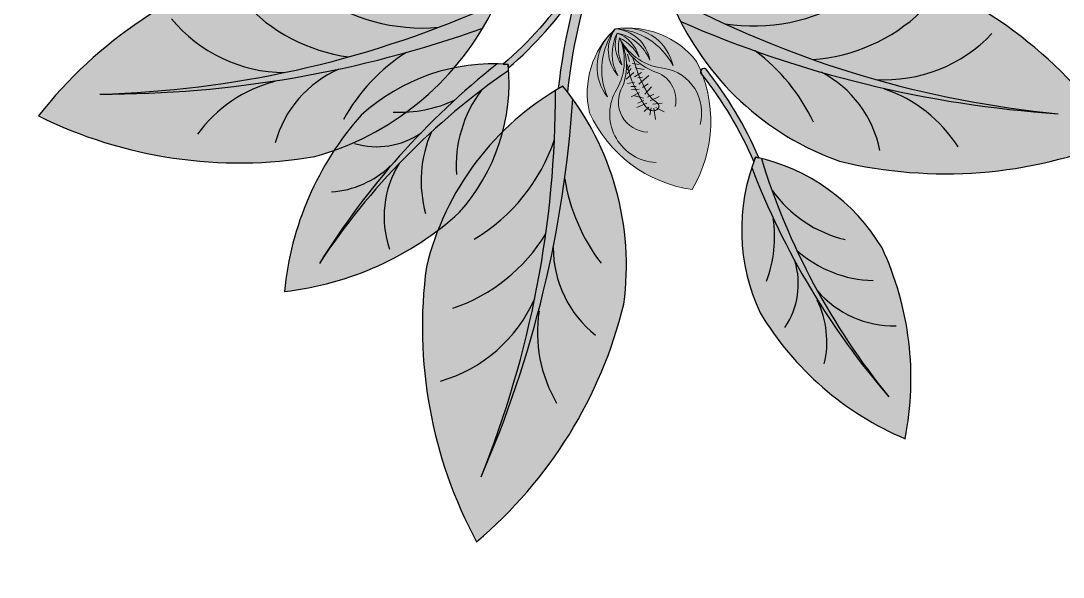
# Model space of a CAD drawing. Header units: inches. Extents: x 9636 to 21597, y -10243 to 557.
# Drawn here: x 15024.17 to 15042.56, y -8358.36 to -8348.55 of the extents above; entities that cross this region are included whole.
import ezdxf

# ---------------------------------------------------------------- set-up
doc = ezdxf.new("R2010")
doc.units = ezdxf.units.IN
doc.header["$MEASUREMENT"] = 0
doc.layers.add('MESA', color=7, linetype='Continuous')

# ---------------------------------------------------------------- blocks, each defined once
blk = doc.blocks.new('FF')
at = {"layer": 'MESA', "ltscale": 0.8}
h = blk.add_hatch(color=35, dxfattribs=at)
h.dxf.hatch_style = 1
h.set_gradient(color1=(179, 116, 77), color2=(114, 74, 49), one_color=1, tint=0.3199999928474426, name='CURVED')
h.paths.add_polyline_path([(15034.04091148019, -8348.505011027348), (15033.88694268138, -8348.434333175486, -0.03310768506175343), (15034.28583076962, -8347.163723170892, -0.8090823413515376), (15034.43665745496, -8347.247315751161, 0.032777259300629)])
h.paths.add_polyline_path([(15033.65926027573, -8349.746477303577, -0.03310768506174779), (15033.88694268138, -8348.434333175486), (15034.04091148019, -8348.505011027348, 0.03277725930060161), (15033.81292426424, -8349.80363880837), (15033.73377946589, -8349.70346773206)])
h = blk.add_hatch(color=85, dxfattribs=at)
h.dxf.hatch_style = 1
h.set_gradient(color1=(103, 159, 96), color2=(179, 207, 175), one_color=1, tint=0.75, name='INVCURVED')
h.paths.add_polyline_path([(15028.57924644415, -8347.486684917818, -0.1995123331975758), (15032.33914699752, -8348.339232877479, -0.0967495278531692), (15025.56713352006, -8349.844441994257, 0.08665420676483183), (15032.32126790922, -8348.67927362438, -0.1924888780828612), (15029.35872924038, -8350.944784287509, -0.1586077411667837), (15024.4809562182, -8350.227372229527, -0.1586077411660197)])
h = blk.add_hatch(color=85, dxfattribs=at)
h.dxf.hatch_style = 1
h.set_gradient(color1=(103, 159, 96), color2=(179, 207, 175), one_color=1, tint=0.75, name='INVCURVED')
h.paths.add_polyline_path([(15039.62686265688, -8347.630169342583, 0.1995123331975758), (15035.81729908121, -8348.222550603012, 0.0967495278531692), (15042.46998373839, -8350.189174073874, -0.08665420676483183), (15035.811788778, -8348.563016471946, 0.1924888780828612), (15038.61178623278, -8351.02658871208, 0.1586077411667837), (15043.52730579797, -8350.645777576388, 0.1586077411660197)])
h = blk.add_hatch(color=35, dxfattribs=at)
h.dxf.hatch_style = 1
h.set_gradient(color1=(179, 116, 77), color2=(114, 74, 49), one_color=1, tint=0.3199999928474426, name='CURVED')
h.paths.add_polyline_path([(15033.32818042394, -8348.679291898707), (15033.42835044916, -8348.738729268616, 0.03310768506175343), (15033.99093888323, -8348.016353346271, 0.8090823413515376), (15033.88469391174, -8347.963742446962, -0.032777259300629)])
h.paths.add_polyline_path([(15032.77533375591, -8349.380525122204, 0.03310768506174779), (15033.42835044916, -8348.738729268616), (15033.32818042394, -8348.679291898707, -0.03277725930060161), (15032.68292662144, -8349.31597534467), (15032.77051995988, -8349.321566921799)])
h = blk.add_hatch(color=85, dxfattribs=at)
h.dxf.hatch_style = 1
h.set_gradient(color1=(103, 159, 96), color2=(52, 80, 48), one_color=1, tint=0.25)
h.paths.add_polyline_path([(15042.46998373837, -8350.189174073872, -0.09674952785286056), (15035.81729908121, -8348.22255060301, 0.007527451123012324), (15035.68941494525, -8348.303293520807, 0.01429188129494994), (15035.811788778, -8348.563016471946, 0.08665420676455064)])
h = blk.add_hatch(color=85, dxfattribs=at)
h.dxf.hatch_style = 1
h.set_gradient(color1=(103, 159, 96), color2=(52, 80, 48), one_color=1, tint=0.25)
h.paths.add_polyline_path([(15025.56713352009, -8349.844441994255, 0.09674952785286056), (15032.33914699752, -8348.339232877477, -0.007527451123012324), (15032.46118553289, -8348.428565776727, -0.01429188129494994), (15032.32126790922, -8348.67927362438, -0.08665420676455064)])
h = blk.add_hatch(color=7, dxfattribs=at)
h.dxf.hatch_style = 1
h.set_gradient(color1=(237, 238, 238), one_color=1, tint=1)
h.paths.add_polyline_path([(15036.013332329, -8351.526466326395, 0.2569091805170801), (15036.091662638, -8349.267405029112, 0.2403030205165218), (15034.82306638826, -8348.678936638571, -0.3583807301859824), (15035.67666832511, -8349.34156500314, 0.2702333190890776), (15034.65621825238, -8348.694296254951, -0.3489770048102109), (15035.26657177804, -8349.244311238932, 0.2509502793129825), (15034.69151376329, -8348.767954683306, -0.2453890551403372), (15035.07690137648, -8349.18483387247, 0.1532458537889449), (15034.73027742038, -8348.848850807917, 0.1518402250092038), (15034.77327105961, -8349.325422780541, 0.00137366511991412), (15034.77497158444, -8349.3295120382, -0.245389055139057), (15034.69151376333, -8348.767954683288, 0.2509502793127925), (15034.70249395473, -8349.514605018994, -0.3489770048638718), (15034.65621825229, -8348.694296254926, 0.2702333191166405), (15034.52135562632, -8349.895165629874, -0.358380731124288), (15034.53971169201, -8348.814714022581, 0.240303021013481), (15034.20354925704, -8350.172147746944, 0.2569091805174252)])
edge = h.paths.add_edge_path(flags=16)
edge.add_arc((15035.78753243236, -8348.379479784591), 1.156275135120322, 205.518752755837, 207.018113441602, ccw=False)
edge.add_arc((15033.8357706483, -8349.342762927161), 1.020467285541738, 25.41897542945651, 27.117890767809683, ccw=False)
edge.add_arc((15035.78753243237, -8348.379479784597), 1.156275135120322, 207.0181134412468, 224.5771860653246)
edge.add_spline(control_points=[(15034.96461631404, -8349.193082213464), (15034.96610773782, -8349.197266689416), (15034.97989076668, -8349.236384863802), (15034.99235213818, -8349.275953742339), (15035.00337501074, -8349.311252703019)], knot_values=[0.2471511740125481, 0.2471511740125481, 0.2471511740125481, 0.2471511740125481, 0.247785628570655, 0.2530743171580143, 0.2530743171580143, 0.2530743171580143, 0.2530743171580143], degree=3, periodic=0)
edge.add_spline(control_points=[(15035.00337501074, -8349.311252703019), (15035.01070119182, -8349.334713609114), (15035.01798156224, -8349.358160592948), (15035.02549503096, -8349.38147890635)], knot_values=[0.2436361292652643, 0.2436361292652643, 0.2436361292652643, 0.2436361292652643, 0.2471511740125481, 0.2471511740125481, 0.2471511740125481, 0.2471511740125481], degree=3, periodic=0)
edge.add_spline(control_points=[(15035.02549503096, -8349.38147890635), (15035.03408251088, -8349.408130451107), (15035.04715351731, -8349.447060521856), (15035.0617823279, -8349.485257183795), (15035.06660444661, -8349.497408933992)], knot_values=[0.2377304945037521, 0.2377304945037521, 0.2377304945037521, 0.2377304945037521, 0.2417479965750198, 0.2436361292652643, 0.2436361292652643, 0.2436361292652643, 0.2436361292652643], degree=3, periodic=0)
edge.add_spline(control_points=[(15035.06660444661, -8349.497408933992), (15035.07404186844, -8349.51615125404), (15035.08182431344, -8349.534749944327), (15035.08989968066, -8349.553258539274)], knot_values=[0.2348183224622999, 0.2348183224622999, 0.2348183224622999, 0.2348183224622999, 0.2377304945037521, 0.2377304945037521, 0.2377304945037521, 0.2377304945037521], degree=3, periodic=0)
edge.add_spline(control_points=[(15035.08989968066, -8349.553258539274), (15035.10067936287, -8349.577965375045), (15035.11198100802, -8349.60251166844), (15035.12368068601, -8349.627024759255)], knot_values=[0.2309309092598198, 0.2309309092598198, 0.2309309092598198, 0.2309309092598198, 0.2348183224622999, 0.2348183224622999, 0.2348183224622999, 0.2348183224622999], degree=3, periodic=0)
edge.add_spline(control_points=[(15035.12368068601, -8349.627024759255), (15035.13710367837, -8349.655148527338), (15035.15105059652, -8349.683228591268), (15035.16533428477, -8349.711457255986)], knot_values=[0.2264708961110354, 0.2264708961110354, 0.2264708961110354, 0.2264708961110354, 0.2309309092598199, 0.2309309092598199, 0.2309309092598199, 0.2309309092598199], degree=3, periodic=0)
edge.add_spline(control_points=[(15035.16533428477, -8349.711457255986), (15035.1687074303, -8349.718123559018), (15035.18463195941, -8349.749459645003), (15035.20091612467, -8349.781034217309), (15035.21466575966, -8349.805101529659)], knot_values=[0.2215260703448321, 0.2215260703448321, 0.2215260703448321, 0.2215260703448321, 0.222579318859487, 0.2264708961110354, 0.2264708961110354, 0.2264708961110354, 0.2264708961110354], degree=3, periodic=0)
edge.add_spline(control_points=[(15035.21466575966, -8349.805101529659), (15035.23006484386, -8349.832056032048), (15035.24663545925, -8349.858029818708), (15035.26537676439, -8349.881717021388)], knot_values=[0.2171676473178, 0.2171676473178, 0.2171676473178, 0.2171676473178, 0.2215260703448321, 0.2215260703448321, 0.2215260703448321, 0.2215260703448321], degree=3, periodic=0)
edge.add_spline(control_points=[(15035.26537676439, -8349.881717021388), (15035.27956322556, -8349.899647340459), (15035.298287142, -8349.919815118354), (15035.31948062637, -8349.937219663108), (15035.3232658072, -8349.940227450754)], knot_values=[0.2131642620453263, 0.2131642620453263, 0.2131642620453263, 0.2131642620453263, 0.2164634238997696, 0.2171676473178, 0.2171676473178, 0.2171676473178, 0.2171676473178], degree=3, periodic=0)
edge.add_spline(control_points=[(15035.3232658072, -8349.940227450754), (15035.342585265, -8349.955579115343), (15035.37376921053, -8349.976486877014), (15035.40252497228, -8350.00371739525), (15035.41014154936, -8350.013850863195)], knot_values=[0.2077773224475375, 0.2077773224475375, 0.2077773224475375, 0.2077773224475375, 0.2113716592103856, 0.2131642620453263, 0.2131642620453263, 0.2131642620453263, 0.2131642620453263], degree=3, periodic=0)
edge.add_spline(control_points=[(15035.41014154936, -8350.013850863195), (15035.41672476189, -8350.02260949223), (15035.43105339351, -8350.049338140496), (15035.42548058224, -8350.084204926317), (15035.41463731583, -8350.100520663662)], knot_values=[0.203445163018474, 0.203445163018474, 0.203445163018474, 0.203445163018474, 0.2049945578871382, 0.2077773224475375, 0.2077773224475375, 0.2077773224475375, 0.2077773224475375], degree=3, periodic=0)
edge.add_spline(control_points=[(15035.41463731583, -8350.100520663662), (15035.41397920985, -8350.1015109081), (15035.40001900104, -8350.121239428447), (15035.37279406306, -8350.131637722958), (15035.34732843587, -8350.13566960006), (15035.3451433439, -8350.135970779553)], knot_values=[0.1996944706411438, 0.1996944706411438, 0.1996944706411438, 0.1996944706411438, 0.1998633638435843, 0.2031371852270858, 0.203445163018474, 0.203445163018474, 0.203445163018474, 0.203445163018474], degree=3, periodic=0)
edge.add_spline(control_points=[(15035.3451433439, -8350.135970779553), (15035.32991140714, -8350.13807025503), (15035.30936845186, -8350.137917819315), (15035.28962236, -8350.13242506819), (15035.28439092156, -8350.13061341681)], knot_values=[0.1967564236367511, 0.1967564236367511, 0.1967564236367511, 0.1967564236367511, 0.1989032889930779, 0.1996944706411438, 0.1996944706411438, 0.1996944706411438, 0.1996944706411438], degree=3, periodic=0)
edge.add_spline(control_points=[(15035.28439092156, -8350.13061341681), (15035.26967384064, -8350.125516879736), (15035.25003878189, -8350.114706615686), (15035.23296183073, -8350.10113188323), (15035.22827547085, -8350.097068602312)], knot_values=[0.1936429904609736, 0.1936429904609736, 0.1936429904609736, 0.1936429904609736, 0.1958687424163022, 0.1967564236367511, 0.1967564236367511, 0.1967564236367511, 0.1967564236367511], degree=3, periodic=0)
edge.add_spline(control_points=[(15035.22827547085, -8350.097068602312), (15035.20447864089, -8350.0764357001), (15035.18538772843, -8350.050827736657), (15035.16767159959, -8350.024405569236)], knot_values=[0.1891354409754396, 0.1891354409754396, 0.1891354409754396, 0.1891354409754396, 0.1936429904609736, 0.1936429904609736, 0.1936429904609736, 0.1936429904609736], degree=3, periodic=0)
edge.add_spline(control_points=[(15035.16767159959, -8350.024405569236), (15035.16606067443, -8350.02200300519), (15035.15418491112, -8350.004115421314), (15035.14279766956, -8349.98602919094), (15035.13324204746, -8349.970255364233)], knot_values=[0.1860923947748148, 0.1860923947748148, 0.1860923947748148, 0.1860923947748148, 0.186502265629451, 0.1891354409754396, 0.1891354409754396, 0.1891354409754396, 0.1891354409754396], degree=3, periodic=0)
edge.add_spline(control_points=[(15035.13324204746, -8349.970255364233), (15035.1186910568, -8349.94623549378), (15035.10483075199, -8349.921928905049), (15035.09142128962, -8349.8974241921)], knot_values=[0.1820826809719926, 0.1820826809719926, 0.1820826809719926, 0.1820826809719926, 0.1860923947748149, 0.1860923947748149, 0.1860923947748149, 0.1860923947748149], degree=3, periodic=0)
edge.add_spline(control_points=[(15035.09142128962, -8349.8974241921), (15035.07907556651, -8349.874863377006), (15035.0671119945, -8349.852134624332), (15035.05534340055, -8349.829307072594)], knot_values=[0.1783910477803653, 0.1783910477803653, 0.1783910477803653, 0.1783910477803653, 0.1820826809719925, 0.1820826809719925, 0.1820826809719925, 0.1820826809719925], degree=3, periodic=0)
edge.add_spline(control_points=[(15035.05534340055, -8349.829307072594), (15035.05178238272, -8349.822399763263), (15035.04001053138, -8349.799420792575), (15035.02837849699, -8349.776363112911), (15035.02037479937, -8349.76017622498)], knot_values=[0.1746797876871894, 0.1746797876871894, 0.1746797876871894, 0.1746797876871894, 0.175796826109966, 0.1783910477803653, 0.1783910477803653, 0.1783910477803653, 0.1783910477803653], degree=3, periodic=0)
edge.add_spline(control_points=[(15035.02037479937, -8349.76017622498), (15035.01168861722, -8349.742609062438), (15035.00315231636, -8349.724960331801), (15034.99484123214, -8349.707190669411)], knot_values=[0.171864353741853, 0.171864353741853, 0.171864353741853, 0.171864353741853, 0.1746797876871893, 0.1746797876871893, 0.1746797876871893, 0.1746797876871893], degree=3, periodic=0)
edge.add_spline(control_points=[(15034.99484123214, -8349.707190669411), (15034.98420070735, -8349.684440504874), (15034.97392933964, -8349.661492118687), (15034.96418522286, -8349.638262904848)], knot_values=[0.1682598066156458, 0.1682598066156458, 0.1682598066156458, 0.1682598066156458, 0.171864353741853, 0.171864353741853, 0.171864353741853, 0.171864353741853], degree=3, periodic=0)
edge.add_spline(control_points=[(15034.96418522286, -8349.638262904848), (15034.95054488274, -8349.605745398678), (15034.9357586634, -8349.56696199572), (15034.92299021776, -8349.527109906956), (15034.92114721101, -8349.52121882101)], knot_values=[0.1623418216133556, 0.1623418216133556, 0.1623418216133556, 0.1623418216133556, 0.1673876610569998, 0.1682598066156458, 0.1682598066156458, 0.1682598066156458, 0.1682598066156458], degree=3, periodic=0)
edge.add_spline(control_points=[(15034.92114721101, -8349.52121882101), (15034.91335328495, -8349.496305896295), (15034.90625155344, -8349.471071026732), (15034.89945495925, -8349.445908102329)], knot_values=[0.1586535887747186, 0.1586535887747186, 0.1586535887747186, 0.1586535887747186, 0.1623418216133555, 0.1623418216133555, 0.1623418216133555, 0.1623418216133555], degree=3, periodic=0)
edge.add_spline(control_points=[(15034.89945495925, -8349.445908102329), (15034.89462599188, -8349.428029891904), (15034.88995106013, -8349.410187999942), (15034.8852913402, -8349.392523700932)], knot_values=[0.1560331062850654, 0.1560331062850654, 0.1560331062850654, 0.1560331062850654, 0.1586535887747186, 0.1586535887747186, 0.1586535887747186, 0.1586535887747186], degree=3, periodic=0)
edge.add_spline(control_points=[(15034.8852913402, -8349.392523700932), (15034.87805646989, -8349.365097393302), (15034.86823233596, -8349.3282501514), (15034.85750863747, -8349.29318532584), (15034.85453750051, -8349.283876749269)], knot_values=[0.1504801710943955, 0.1504801710943955, 0.1504801710943955, 0.1504801710943955, 0.1545488385723417, 0.1560331062850654, 0.1560331062850654, 0.1560331062850654, 0.1560331062850654], degree=3, periodic=0)
edge.add_arc((15033.8357706483, -8349.342762927154), 1.020467285541738, 3.308097002630451, 25.41897542905553)
at = {"layer": 'MESA', "lineweight": 5, "ltscale": 0.8}
h = blk.add_hatch(color=83, dxfattribs=at)
h.dxf.hatch_style = 1
h.set_gradient(color1=(117, 211, 105), one_color=1, tint=1)
h.paths.add_polyline_path([(15035.67666832511, -8349.34156500314, 0.3583807301414101), (15034.8230663884, -8348.678936638567, 0.02724021252780064), (15034.65621825224, -8348.694296254946, -0.27023331912118)])
h.paths.add_polyline_path([(15034.69151376332, -8348.767954683311, -0.2509502793036039), (15035.26657177804, -8349.244311238932, 0.3489770048638718), (15034.65621825226, -8348.694296254944, 0.3489770048564635), (15034.70249395473, -8349.514605018996, -0.2509502793046178)])
h.paths.add_polyline_path([(15035.07690137648, -8349.18483387247, 0.2453890551401661), (15034.69151376329, -8348.767954683306, 0.2453890551330679), (15034.77497158444, -8349.3295120382, -0.1532458537798691), (15034.73027742041, -8348.84885080793, -0.1532458537804744)], flags=17)
h.paths.add_polyline_path([(15034.6562182523, -8348.694296254927, 0.02724021243329556), (15034.53971169045, -8348.814714024413, 0.3583807303279284), (15034.52135562632, -8349.895165629876, -0.2702333191168038)])
h = blk.add_hatch(color=95, dxfattribs=at)
h.dxf.hatch_style = 1
h.set_gradient(color1=(68, 182, 53), color2=(121, 213, 109), one_color=1, tint=0.6299999952316284, name='CYLINDER')
edge = h.paths.add_edge_path()
edge.add_spline(control_points=[(15035.22827547085, -8350.097068602312), (15035.23296183073, -8350.10113188323), (15035.25003878189, -8350.114706615686), (15035.26967384064, -8350.125516879736), (15035.28439092156, -8350.13061341681)], knot_values=[0.1936429904609736, 0.1936429904609736, 0.1936429904609736, 0.1936429904609736, 0.1945306716814224, 0.1967564236367511, 0.1967564236367511, 0.1967564236367511, 0.1967564236367511], degree=3, periodic=0)
edge.add_spline(control_points=[(15035.28439092156, -8350.13061341681), (15035.28962236, -8350.13242506819), (15035.30936845186, -8350.137917819315), (15035.32991140714, -8350.13807025503), (15035.3451433439, -8350.135970779553)], knot_values=[0.1967564236367511, 0.1967564236367511, 0.1967564236367511, 0.1967564236367511, 0.197547605284817, 0.1996944706411439, 0.1996944706411439, 0.1996944706411439, 0.1996944706411439], degree=3, periodic=0)
edge.add_spline(control_points=[(15035.3451433439, -8350.135970779553), (15035.34732843587, -8350.13566960006), (15035.37279406306, -8350.131637722958), (15035.40001900104, -8350.121239428447), (15035.41397920985, -8350.1015109081), (15035.41463731583, -8350.100520663662)], knot_values=[0.1996944706411439, 0.1996944706411439, 0.1996944706411439, 0.1996944706411439, 0.2000024484325321, 0.2032762698160336, 0.2034451630184741, 0.2034451630184741, 0.2034451630184741, 0.2034451630184741], degree=3, periodic=0)
edge.add_spline(control_points=[(15035.41463731583, -8350.100520663662), (15035.42548058224, -8350.084204926317), (15035.43105339351, -8350.049338140496), (15035.41672476189, -8350.02260949223), (15035.41014154936, -8350.013850863195)], knot_values=[0.2034451630184741, 0.2034451630184741, 0.2034451630184741, 0.2034451630184741, 0.2062279275788734, 0.2077773224475375, 0.2077773224475375, 0.2077773224475375, 0.2077773224475375], degree=3, periodic=0)
edge.add_spline(control_points=[(15035.41014154936, -8350.013850863195), (15035.40252497228, -8350.00371739525), (15035.37376921053, -8349.976486877014), (15035.342585265, -8349.955579115343), (15035.3232658072, -8349.940227450754)], knot_values=[0.2077773224475375, 0.2077773224475375, 0.2077773224475375, 0.2077773224475375, 0.2095699252824783, 0.2131642620453263, 0.2131642620453263, 0.2131642620453263, 0.2131642620453263], degree=3, periodic=0)
edge.add_spline(control_points=[(15035.3232658072, -8349.940227450754), (15035.31948062637, -8349.937219663108), (15035.298287142, -8349.919815118354), (15035.27956322556, -8349.899647340459), (15035.26537676439, -8349.881717021388)], knot_values=[0.2131642620453263, 0.2131642620453263, 0.2131642620453263, 0.2131642620453263, 0.2138684854633567, 0.2171676473178, 0.2171676473178, 0.2171676473178, 0.2171676473178], degree=3, periodic=0)
edge.add_spline(control_points=[(15035.26537676439, -8349.881717021388), (15035.24663545925, -8349.858029818708), (15035.23006484386, -8349.832056032048), (15035.21466575966, -8349.805101529659)], knot_values=[0.2171676473178, 0.2171676473178, 0.2171676473178, 0.2171676473178, 0.2215260703448321, 0.2215260703448321, 0.2215260703448321, 0.2215260703448321], degree=3, periodic=0)
edge.add_spline(control_points=[(15035.21466575966, -8349.805101529659), (15035.20091612467, -8349.781034217309), (15035.18463195941, -8349.749459645003), (15035.1687074303, -8349.718123559018), (15035.16533428477, -8349.711457255986)], knot_values=[0.2215260703448321, 0.2215260703448321, 0.2215260703448321, 0.2215260703448321, 0.2254176475963806, 0.2264708961110354, 0.2264708961110354, 0.2264708961110354, 0.2264708961110354], degree=3, periodic=0)
edge.add_spline(control_points=[(15035.16533428477, -8349.711457255986), (15035.15105059652, -8349.683228591268), (15035.13710367837, -8349.655148527338), (15035.12368068601, -8349.627024759255)], knot_values=[0.2264708961110354, 0.2264708961110354, 0.2264708961110354, 0.2264708961110354, 0.2309309092598199, 0.2309309092598199, 0.2309309092598199, 0.2309309092598199], degree=3, periodic=0)
edge.add_spline(control_points=[(15035.12368068601, -8349.627024759255), (15035.11198100802, -8349.60251166844), (15035.10067936287, -8349.577965375045), (15035.08989968066, -8349.553258539274)], knot_values=[0.2309309092598199, 0.2309309092598199, 0.2309309092598199, 0.2309309092598199, 0.2348183224622999, 0.2348183224622999, 0.2348183224622999, 0.2348183224622999], degree=3, periodic=0)
edge.add_spline(control_points=[(15035.08989968066, -8349.553258539274), (15035.08182431344, -8349.534749944327), (15035.07404186844, -8349.51615125404), (15035.06660444661, -8349.497408933992)], knot_values=[0.2348183224622999, 0.2348183224622999, 0.2348183224622999, 0.2348183224622999, 0.2377304945037521, 0.2377304945037521, 0.2377304945037521, 0.2377304945037521], degree=3, periodic=0)
edge.add_spline(control_points=[(15035.06660444661, -8349.497408933992), (15035.0617823279, -8349.485257183795), (15035.04715351731, -8349.447060521856), (15035.03408251088, -8349.408130451107), (15035.02549503096, -8349.38147890635)], knot_values=[0.2377304945037521, 0.2377304945037521, 0.2377304945037521, 0.2377304945037521, 0.2396186271939966, 0.2436361292652643, 0.2436361292652643, 0.2436361292652643, 0.2436361292652643], degree=3, periodic=0)
edge.add_spline(control_points=[(15035.02549503096, -8349.38147890635), (15035.01798156224, -8349.358160592948), (15035.01070119182, -8349.334713609114), (15035.00337501074, -8349.311252703019)], knot_values=[0.2436361292652643, 0.2436361292652643, 0.2436361292652643, 0.2436361292652643, 0.2471511740125481, 0.2471511740125481, 0.2471511740125481, 0.2471511740125481], degree=3, periodic=0)
edge.add_spline(control_points=[(15035.00337501074, -8349.311252703019), (15034.99235213818, -8349.275953742339), (15034.97989076668, -8349.236384863802), (15034.96610773782, -8349.197266689416), (15034.96461631404, -8349.193082213464)], knot_values=[0.2471511740125481, 0.2471511740125481, 0.2471511740125481, 0.2471511740125481, 0.2524398625999075, 0.2530743171580144, 0.2530743171580144, 0.2530743171580144, 0.2530743171580144], degree=3, periodic=0)
edge.add_arc((15035.67566638084, -8348.461125053935), 1.020467285541738, 207.117890760991, 225.8300750990518, ccw=False)
edge.add_arc((15033.8357706483, -8349.342762927154), 1.020467285541738, 3.308097002332488, 24.087556537739374, ccw=False)
edge.add_spline(control_points=[(15034.85453750051, -8349.283876749269), (15034.85750863747, -8349.29318532584), (15034.86823233596, -8349.3282501514), (15034.87805646989, -8349.365097393302), (15034.8852913402, -8349.392523700932)], knot_values=[0.1504801710943955, 0.1504801710943955, 0.1504801710943955, 0.1504801710943955, 0.1519644388071193, 0.1560331062850654, 0.1560331062850654, 0.1560331062850654, 0.1560331062850654], degree=3, periodic=0)
edge.add_spline(control_points=[(15034.8852913402, -8349.392523700932), (15034.88995106013, -8349.410187999942), (15034.89462599188, -8349.428029891904), (15034.89945495925, -8349.445908102329)], knot_values=[0.1560331062850654, 0.1560331062850654, 0.1560331062850654, 0.1560331062850654, 0.1586535887747186, 0.1586535887747186, 0.1586535887747186, 0.1586535887747186], degree=3, periodic=0)
edge.add_spline(control_points=[(15034.89945495925, -8349.445908102329), (15034.90625155344, -8349.471071026732), (15034.91335328495, -8349.496305896295), (15034.92114721101, -8349.52121882101)], knot_values=[0.1586535887747186, 0.1586535887747186, 0.1586535887747186, 0.1586535887747186, 0.1623418216133556, 0.1623418216133556, 0.1623418216133556, 0.1623418216133556], degree=3, periodic=0)
edge.add_spline(control_points=[(15034.92114721101, -8349.52121882101), (15034.92299021776, -8349.527109906956), (15034.9357586634, -8349.56696199572), (15034.95054488274, -8349.605745398678), (15034.96418522286, -8349.638262904848)], knot_values=[0.1623418216133556, 0.1623418216133556, 0.1623418216133556, 0.1623418216133556, 0.1632139671720015, 0.1682598066156458, 0.1682598066156458, 0.1682598066156458, 0.1682598066156458], degree=3, periodic=0)
edge.add_spline(control_points=[(15034.96418522286, -8349.638262904848), (15034.97392933964, -8349.661492118687), (15034.98420070735, -8349.684440504874), (15034.99484123214, -8349.707190669411)], knot_values=[0.1682598066156458, 0.1682598066156458, 0.1682598066156458, 0.1682598066156458, 0.171864353741853, 0.171864353741853, 0.171864353741853, 0.171864353741853], degree=3, periodic=0)
edge.add_spline(control_points=[(15034.99484123214, -8349.707190669411), (15035.00315231636, -8349.724960331801), (15035.01168861722, -8349.742609062438), (15035.02037479937, -8349.76017622498)], knot_values=[0.171864353741853, 0.171864353741853, 0.171864353741853, 0.171864353741853, 0.1746797876871894, 0.1746797876871894, 0.1746797876871894, 0.1746797876871894], degree=3, periodic=0)
edge.add_spline(control_points=[(15035.02037479937, -8349.76017622498), (15035.02837849699, -8349.776363112911), (15035.04001053138, -8349.799420792575), (15035.05178238272, -8349.822399763263), (15035.05534340055, -8349.829307072594)], knot_values=[0.1746797876871894, 0.1746797876871894, 0.1746797876871894, 0.1746797876871894, 0.1772740093575887, 0.1783910477803653, 0.1783910477803653, 0.1783910477803653, 0.1783910477803653], degree=3, periodic=0)
edge.add_spline(control_points=[(15035.05534340055, -8349.829307072594), (15035.0671119945, -8349.852134624332), (15035.07907556651, -8349.874863377006), (15035.09142128962, -8349.8974241921)], knot_values=[0.1783910477803653, 0.1783910477803653, 0.1783910477803653, 0.1783910477803653, 0.1820826809719925, 0.1820826809719925, 0.1820826809719925, 0.1820826809719925], degree=3, periodic=0)
edge.add_spline(control_points=[(15035.09142128962, -8349.8974241921), (15035.10483075199, -8349.921928905049), (15035.1186910568, -8349.94623549378), (15035.13324204746, -8349.970255364233)], knot_values=[0.1820826809719925, 0.1820826809719925, 0.1820826809719925, 0.1820826809719925, 0.1860923947748148, 0.1860923947748148, 0.1860923947748148, 0.1860923947748148], degree=3, periodic=0)
edge.add_spline(control_points=[(15035.13324204746, -8349.970255364233), (15035.14279766956, -8349.98602919094), (15035.15418491112, -8350.004115421314), (15035.16606067443, -8350.02200300519), (15035.16767159959, -8350.024405569236)], knot_values=[0.1860923947748148, 0.1860923947748148, 0.1860923947748148, 0.1860923947748148, 0.1887255701208035, 0.1891354409754396, 0.1891354409754396, 0.1891354409754396, 0.1891354409754396], degree=3, periodic=0)
edge.add_spline(control_points=[(15035.16767159959, -8350.024405569236), (15035.18538772843, -8350.050827736657), (15035.20447864089, -8350.0764357001), (15035.22827547085, -8350.097068602312)], knot_values=[0.1891354409754396, 0.1891354409754396, 0.1891354409754396, 0.1891354409754396, 0.1936429904609736, 0.1936429904609736, 0.1936429904609736, 0.1936429904609736], degree=3, periodic=0)
at = {"layer": 'MESA', "ltscale": 0.8}
h = blk.add_hatch(color=85, dxfattribs=at)
h.dxf.hatch_style = 1
h.set_gradient(color1=(103, 159, 96), color2=(179, 207, 175), one_color=1, tint=0.75, name='INVCURVED')
h.paths.add_polyline_path([(15031.90954065739, -8351.92946395823, 0.1995123331975758), (15032.77830879678, -8349.425255789447, 0.0967495278531692), (15029.43888440435, -8352.83062093451, -0.08665420676483183), (15032.57335331893, -8349.312120355024, 0.1924888780828612), (15030.17455011132, -8350.217866457251, 0.1586077411667837), (15028.82067957303, -8353.3253912589, 0.1586077411660197)])
h = blk.add_hatch(color=85, dxfattribs=at)
h.dxf.hatch_style = 1
h.set_gradient(color1=(103, 159, 96), color2=(52, 80, 48), one_color=1, tint=0.25)
h.paths.add_polyline_path([(15029.43888440436, -8352.830620934497, -0.09674952785286056), (15032.77830879678, -8349.425255789449, 0.007527451123012324), (15032.77051995988, -8349.321566921795, 0.01429188129494994), (15032.57335331893, -8349.312120355024, 0.08665420676455064)])
h = blk.add_hatch(color=35, dxfattribs=at)
h.dxf.hatch_style = 1
h.set_gradient(color1=(179, 116, 77), color2=(114, 74, 49), one_color=1, tint=0.3199999928474426, name='CURVED')
h.paths.add_polyline_path([(15036.68846500313, -8350.230953869412), (15036.7751594025, -8350.153166235357, 0.03310768506175343), (15036.25428839157, -8349.400154874678, 0.8090823413515376), (15036.17228921832, -8349.48578218505, -0.032777259300629)])
h.paths.add_polyline_path([(15037.19207838886, -8350.968341847209, 0.03310768506174779), (15036.7751594025, -8350.153166235357), (15036.68846500313, -8350.230953869412, -0.03277725930060161), (15037.10282946524, -8351.037192278654), (15037.13438225392, -8350.955288187186)])
h = blk.add_hatch(color=85, dxfattribs=at)
h.dxf.hatch_style = 1
h.set_gradient(color1=(103, 159, 96), color2=(52, 80, 48), one_color=1, tint=0.25)
h.paths.add_polyline_path([(15032.29140956426, -8356.592025468295, 0.09674952785286056), (15033.6032838179, -8349.779918087583, -0.007527451123012324), (15033.73377946589, -8349.703467732057, -0.01429188129494994), (15033.90817270363, -8349.931543081279, -0.08665420676455064)])
h = blk.add_hatch(color=85, dxfattribs=at)
h.dxf.hatch_style = 1
h.set_gradient(color1=(103, 159, 96), color2=(179, 207, 175), one_color=1, tint=0.75, name='INVCURVED')
h.paths.add_polyline_path([(15031.32588366554, -8352.890728069047, -0.1995123331975758), (15033.60328381791, -8349.779918087583, -0.0967495278531692), (15032.29140956425, -8356.592025468315, 0.08665420676483183), (15033.90817270363, -8349.931543081279, -0.1924888780828612), (15034.80877311629, -8353.550671819774, -0.1586077411667837), (15032.21083234877, -8357.7409049261, -0.1586077411660197)])
h = blk.add_hatch(color=85, dxfattribs=at)
h.dxf.hatch_style = 1
h.set_gradient(color1=(103, 159, 96), color2=(179, 207, 175), one_color=1, tint=0.75, name='INVCURVED')
h.paths.add_polyline_path([(15039.36502313385, -8352.557366080659, 0.1995123331975758), (15037.23564888067, -8350.9788915251, 0.0967495278531692), (15039.48537559319, -8355.184482656316, -0.08665420676483183), (15037.06635483132, -8351.140588461612, 0.1924888780828612), (15037.21259235929, -8353.70051959661, 0.1586077411667837), (15039.77242882923, -8355.922436128458, 0.1586077411660197)])
h = blk.add_hatch(color=85, dxfattribs=at)
h.dxf.hatch_style = 1
h.set_gradient(color1=(103, 159, 96), color2=(52, 80, 48), one_color=1, tint=0.25)
h.paths.add_polyline_path([(15039.48537559318, -8355.184482656303, -0.09674952785286056), (15037.23564888067, -8350.978891525097, 0.007527451123012324), (15037.13438225392, -8350.955288187184, 0.01429188129494994), (15037.06635483132, -8351.140588461612, 0.08665420676455064)])
at = {"color": 252, "true_color": 0x939598}
blk.add_spline([(15035.81435879978, -8262.470320095861), (15015.41397490501, -8280.041392168163), (15010.12710235194, -8318.544237357157), (14990.76137849789, -8332.275066038037), (14980.15378749427, -8358.470320095861)], degree=3, dxfattribs=at)
blk.add_open_spline([(15052.07686949681, -8262.470320095861), (15047.97159347439, -8264.789895325404), (15043.86631745197, -8267.109470554948), (15039.76104142955, -8269.429045784493), (15039.75729123352, -8269.43116473137), (15039.75354103749, -8269.433283678245), (15039.74979107835, -8269.435402491697), (15039.14701445317, -8269.775985194483), (15038.55035827125, -8270.1131204671), (15036.78439305607, -8271.117097236169), (15035.63904365824, -8271.776689286922), (15032.73880644113, -8273.50882445235), (15031.06527855309, -8274.57609764914), (15028.11518364648, -8276.704413617274), (15026.84171328607, -8277.76477050337), (15025.09711949756, -8279.523769089425), (15024.49918523569, -8280.232466383604), (15023.52243535517, -8281.623726584929), (15023.14226381015, -8282.304539905952), (15022.75248760541, -8283.22547883933), (15022.66391763698, -8283.457510627672), (15022.49319789592, -8283.956368120096), (15022.4121008477, -8284.220696815642), (15022.18341575374, -8285.058797690572), (15022.05067776037, -8285.678012360962), (15021.71131880214, -8287.762367787916), (15021.58560477828, -8289.414282420215), (15021.49721333539, -8293.046228597683), (15021.53228490243, -8295.024084780092), (15021.62991579047, -8299.176393296764), (15021.69231297372, -8301.350665752698), (15021.66396341603, -8305.82573875058), (15021.5754849427, -8308.127760116371), (15021.08573832458, -8312.064658295394), (15020.79577059773, -8313.67187649829), (15019.91167042237, -8316.914684349107), (15019.31558953904, -8318.552651597138), (15018.15236880262, -8320.84216631148), (15017.76491546551, -8321.519818837693), (15017.0874449499, -8322.565156835137), (15016.82620455143, -8322.941950357519), (15015.99950278175, -8324.054199163373), (15015.41501848401, -8324.739433793638), (15014.21074097438, -8326.009418310521), (15013.59077204716, -8326.594611080754), (15011.52654176845, -8328.386477141574), (15010.05301187874, -8329.424887132678), (15007.15918380127, -8331.283811043188), (15005.73555323797, -8332.104036780507), (15003.02622681599, -8333.644933125628), (15001.74022703231, -8334.365198288671), (14999.41017284273, -8335.760219273998), (14998.36766818741, -8336.43521839488), (14997.08837376707, -8337.38841947211), (14996.71699586091, -8337.68704503453), (14996.20682259447, -8338.13359321733), (14996.04065346325, -8338.28665691026), (14995.71202275789, -8338.60508576805), (14995.55175348417, -8338.768465128693), (14995.081475432, -8339.272282272443), (14994.78188750027, -8339.626441473756), (14993.85408121183, -8340.833408098308), (14993.26772449672, -8341.771187952567), (14992.18236009145, -8343.888552385546), (14991.68493776396, -8345.067458458805), (14990.77515454852, -8347.645098471814), (14990.36311836349, -8349.042924631296), (14989.42243512325, -8352.727142313466), (14988.93417009304, -8355.116188043521), (14988.4015707715, -8357.902535522233), (14988.347810107, -8358.185738374197), (14988.29402349202, -8358.470320095861)], degree=3, knots=[-12.89799058473343, -12.89799058473343, -12.89799058473343, -12.89799058473343, -0.01177164380050574, -0.01177164380050574, -0.01177164380050574, 0, 0, 0, 1.892199740009867, 1.892199740009867, 5.676599220029601, 5.676599220029601, 11.89095437501414, 11.89095437501414, 18.10530952999869, 18.10530952999869, 22.42482555206829, 22.42482555206829, 26.7443415741379, 26.7443415741379, 28.12890246143454, 28.12890246143454, 29.51346334873119, 29.51346334873119, 32.28258512332447, 32.28258512332447, 38.06473178875153, 38.06473178875153, 43.84687845417859, 43.84687845417859, 49.62902511960564, 49.62902511960564, 55.4111717850327, 55.4111717850327, 59.29413252342778, 59.29413252342778, 63.17709326182287, 63.17709326182287, 64.8324953939676, 64.8324953939676, 65.7831603205686, 65.7831603205686, 67.68449017377058, 67.68449017377058, 69.58582002697257, 69.58582002697257, 73.93855694883486, 73.93855694883486, 78.29129387069715, 78.29129387069715, 82.64403079255943, 82.64403079255943, 86.99676771442172, 86.99676771442172, 89.0460964002641, 89.0460964002641, 90.15774664607947, 90.15774664607947, 91.26939689189484, 91.26939689189484, 93.49269738352558, 93.49269738352558, 98.41801561009903, 98.41801561009903, 103.3433338366725, 103.3433338366725, 108.2686520632459, 108.2686520632459, 115.5627539277931, 115.5627539277931, 116.3832273075088, 116.3832273075088, 116.3832273075088, 116.3832273075088], dxfattribs=at)
at = {"layer": 'MESA', "lineweight": 9, "ltscale": 0.8}
for p, q in [((15034.91193882961, -8349.266176755793), (15034.87465900798, -8349.13742210004)), ((15034.92245673284, -8349.334449505386), (15034.8691463197, -8349.417751715786)), ((15034.95611040586, -8349.302771257717), (15035.07753374868, -8349.324560193507)), ((15034.98421252571, -8349.465526439111), (15034.85318429961, -8349.581236223512)), ((15034.9412064267, -8349.392107509711), (15034.86984542505, -8349.484062701078)), ((15034.99758484458, -8349.53989658459), (15035.12009021057, -8349.464483730357)), ((15035.00770456672, -8349.378017434023), (15035.16926497456, -8349.40945207643)), ((15035.07403300185, -8349.67039506355), (15035.25060844912, -8349.51614555507)), ((15034.9971896365, -8349.632006821741), (15034.87216797848, -8349.655705042574)), ((15035.02556572345, -8349.707126076853), (15034.93243450837, -8349.707321868007)), ((15035.05485585374, -8349.559798923136), (15035.13839059061, -8349.544208467058)), ((15035.13803925945, -8349.728762619074), (15035.23848359372, -8349.66507974446)), ((15035.17780342958, -8349.84629672212), (15035.29562015493, -8349.714631613944)), ((15035.08740004675, -8349.813007087832), (15034.93569195992, -8349.890146770118)), ((15035.08042861782, -8349.759251286045), (15034.94228678815, -8349.761378923566)), ((15035.15759315235, -8349.914476461032), (15034.99882693685, -8349.873562935465)), ((15035.22712548906, -8349.898854739142), (15035.34055007557, -8349.848037125023)), ((15035.27274250115, -8349.964437116421), (15035.43319242676, -8349.88755301442)), ((15035.21450183807, -8350.00419789149), (15035.03922063432, -8350.079833339767)), ((15035.160574578, -8349.9590294558), (15035.05726186367, -8350.001461643686)), ((15035.25199277519, -8350.07604119767), (15035.16562111107, -8350.152617013573)), ((15035.31903722988, -8350.024363492132), (15035.48563084168, -8350.005140069241)), ((15035.37379402352, -8350.07960616206), (15035.52359989077, -8350.156316801067)), ((15035.29243987859, -8350.086767814872), (15035.26895517194, -8350.214697569605)), ((15035.339154519, -8350.094879792054), (15035.36818469787, -8350.294063895208))]:
    blk.add_line(p, q, dxfattribs=at)
at = {"layer": 'MESA', "ltscale": 0.8}
for points in [[(15033.81292426424, -8349.80363880837), (15033.73377946589, -8349.703467732057), (15033.65926027573, -8349.746477303577, -0.06628802967972178), (15034.28583076962, -8347.163723170892, -0.8090823413515378), (15034.43665745496, -8347.247315751161, 0.06562502276091056)], [(15032.68292662144, -8349.315975344673), (15032.77051995988, -8349.321566921797), (15032.77533375591, -8349.380525122206, 0.06628802967972178), (15033.99093888323, -8348.016353346273, 0.8090823413515378), (15033.88469391174, -8347.963742446964, -0.06562502276091056)], [(15037.10282946524, -8351.037192278656), (15037.13438225392, -8350.955288187186), (15037.19207838886, -8350.96834184721, 0.06628802967972178), (15036.25428839157, -8349.40015487468, 0.8090823413515378), (15036.17228921832, -8349.485782185051, -0.06562502276091056)]]:
    blk.add_lwpolyline(points, format="xyb", close=True, dxfattribs=at)
for centre, radius, start, end in [((15030.7413419414, -8355.154312528066), 7.966628528345955, 105.7472371683655, 141.7971598432322), ((15036.94341011054, -8355.131252767009), 7.966628528345955, 34.26581425919553, 70.31573693406271), ((15030.37404211411, -8346.137901053267), 3.078555152519601, 222.2487177352321, 262.1392077951525), ((15031.25465496698, -8345.440944300364), 3.237212272972876, 234.22061565535, 275.0614832399067), ((15044.17781313098, -8332.176289841591), 18.09366407336492, 242.4793286801325, 264.5838887628656), ((15037.09822834252, -8345.405562873526), 3.237212272972876, 261.0014908625202, 301.8423584470755), ((15025.10009910353, -8331.75680648119), 18.09366407336492, 271.4790853395609, 293.5836454222957), ((15028.00662833564, -8346.106917771414), 5.023258831092003, 285.6147684133057, 332.4721540294603), ((15040.29286427135, -8346.29297424612), 5.023258831092003, 203.5908200729668, 250.4482056891248), ((15037.92890999917, -8346.16133777212), 3.078555152519601, 273.9237663072746, 313.8142563671911), ((15028.83771027382, -8346.858641040943), 2.604477638371899, 219.5115523622079, 269.7013495173438), ((15043.79717163527, -8330.31124215228), 19.92218876512046, 246.3700120584342, 266.1802076565558), ((15025.60789651138, -8329.922294931963), 19.92218876512046, 269.8827664458704, 289.6929620439951), ((15039.41213026644, -8346.985861447994), 2.604477638371899, 266.3616245850836, 316.5514217402207), ((15032.75747217307, -8351.89773623292), 3.311015811055871, 122.5965651628945, 150.9498297673234), ((15035.15563425018, -8351.743934100241), 3.311015811055871, 25.11314433510312, 53.46640893953517), ((15041.08087593196, -8360.046504269276), 13.69689523321524, 128.3985403787096, 148.2087359768331), ((15032.50672680731, -8352.765066514881), 3.453588897784665, 85.61934839324145, 132.476734009397), ((15029.33091834344, -8349.632077783268), 3.453588897784665, 318.301021936612, 5.158407552773647), ((15030.57358678537, -8351.22091049835), 1.983045070959875, 113.4678783930971, 164.9650665211162), ((15039.82566581465, -8359.676212137025), 12.43974867017436, 124.5078570004083, 146.6124170831368), ((15037.38083678227, -8351.218651173873), 1.983045070959875, 11.09790758131052, 62.59509570933194), ((15029.27442668086, -8352.000424857011), 2.459458694825075, 104.6915940393453, 143.8999433629571), ((15036.20743964695, -8354.075439208727), 5.023258831092003, 119.5011687735408, 166.3585543896974), ((15029.83219465128, -8352.867447064875), 5.023258831092003, 352.1828423169159, 39.04022793307299), ((15034.07573670106, -8351.11143179305), 2.225646884152488, 143.0300191827983, 183.8708867673495), ((15015.5096831801, -8349.82783008619), 18.09366407336492, 338.0471592431729, 0.1517193259059919), ((15038.62340956268, -8352.085526307847), 2.459458694825075, 32.1630307394719, 71.37138006308349), ((15030.85347533744, -8347.887954358906), 2.276388263068304, 267.141672655377, 295.4949372598112), ((15014.02838827223, -8348.632398688082), 19.92218876512046, 336.4508403494804, 356.2610359476054), ((15028.02219204872, -8343.091069342086), 7.966628528345955, 243.6080890561602, 279.6580117310257), ((15034.27252461975, -8353.85193716887), 5.477213252077047, 138.4334906916745, 174.4834133665435), ((15030.45487149005, -8349.408494406098), 1.36338235220597, 253.1264359015869, 304.6236240296062), ((15033.34895809288, -8351.372111681992), 2.116567004302299, 155.9522946275485, 195.8427846874663), ((15030.51274961436, -8349.622444352359), 3.237212272972876, 300.7886895589623, 341.6295571435151), ((15040.48440545133, -8343.28317426037), 7.966628528345955, 256.4049623714026, 292.4548850462673), ((15040.34106200989, -8352.237661462621), 3.453588897784724, 158.203190451884, 205.0605760680405), ((15036.40115127829, -8354.330143533905), 3.453588897784724, 30.88486399525604, 77.74224961141283), ((15049.12600357641, -8347.32282640167), 12.43974867017457, 197.0916990590519, 219.1962591417803), ((15029.52781037248, -8349.88345006454), 1.690926055896933, 274.1915590597475, 313.3999083833567), ((15032.37001170799, -8352.00684657176), 1.790629421827791, 148.3901529053601, 198.579950060497), ((15049.85501681655, -8346.23599228484), 13.69689523321547, 200.9823824373514, 220.7925780354751), ((15037.0346796013, -8350.811162511023), 3.311015811055871, 189.164639066503, 217.5179036709337), ((15039.23285675805, -8350.245632105483), 2.225646884152526, 215.6138612414386, 256.4547288259965), ((15028.22017891039, -8347.881195821294), 5.477213252077047, 276.2943425794676, 312.3442652543353), ((15035.19270187969, -8352.355353324689), 2.276388263068343, 339.7255147140202, 8.078779318453035), ((15030.80204674782, -8350.70758714509), 3.078555152519601, 288.8167916388441, 328.7072816987616), ((15035.54522737729, -8352.545803838202), 1.983045070959875, 180.0359522967068, 231.5331404247242), ((15039.26405400567, -8351.017116312414), 2.116567004302335, 228.536136686196, 268.4266267461105), ((15034.39808153005, -8354.865905903398), 5.47721325207714, 348.8781846381105, 24.92810731297958), ((15036.52422815383, -8353.190796227316), 1.363382352205994, 325.7102779602274, 17.20746608824839), ((15039.22096365829, -8353.95603648295), 7.966628528345955, 172.3153110719779, 208.3652337468407), ((15039.57668175281, -8352.141166265264), 1.790629421827821, 220.9739949640009, 271.1637921191406), ((15030.85241308997, -8352.403831492142), 2.604477638371899, 286.0796262658155, 336.2694234209544), ((15027.07124268658, -8351.653886919477), 7.966628528345955, 310.1761629597721, 346.2260856346377), ((15036.69993136878, -8354.217516039851), 1.690926055896962, 346.7754011183918, 25.98375044199884), ((15035.74383468184, -8354.047807417128), 2.459458694825075, 171.259667942954, 210.4680172665655), ((15041.90662686044, -8350.878126089186), 5.47721325207714, 211.0173327503222, 247.0672554251849)]:
    blk.add_arc(centre, radius, start, end, dxfattribs=at)
at = {"layer": 'MESA', "lineweight": 9, "ltscale": 0.8}
for centre, radius, start, end in [((15035.7022920419, -8349.82296331393), 1.538882615223501, 132.8250408480632, 193.1150877068979), ((15034.88050226294, -8350.216747037724), 1.538882615223501, 38.09035959169752, 98.38040645053428), ((15033.80763122894, -8349.25731033934), 1.010479044736824, 326.8917285691962, 22.07142292295401), ((15033.8357706483, -8349.342762927155), 1.020467285541957, 338.9729934476165, 27.11789075377017), ((15035.78753243237, -8348.3794797846), 1.156275135121625, 205.5187527673984, 247.1640497731014), ((15035.62669502691, -8348.385654674445), 1.01047904473665, 209.1340243756479, 264.3137187294593), ((15033.99928359046, -8350.3257428868), 2.34480896868157, 329.1977031964958, 26.83055968018446), ((15035.20590202691, -8349.951218811544), 0.5232485360071645, 347.5739066442076, 75.28770919073393), ((15035.3910335189, -8350.170677685921), 0.7912124121584322, 344.547315453118, 80.13606951334576), ((15035.24627787123, -8349.981069184243), 0.5327515368660466, 149.2797415414664, 268.4441870117502), ((15035.41654520901, -8350.197139670885), 0.8554844804162468, 153.0375233930997, 267.3349315220116), ((15036.33935282107, -8349.204432791248), 2.34480896868157, 204.3748876184151, 262.0077441021004)]:
    blk.add_arc(centre, radius, start, end, dxfattribs=at)
at = {"layer": 'MESA', "color": 62, "lineweight": 5, "ltscale": 0.8}
for centre, radius, start, end in [((15035.18743415229, -8349.366100074898), 0.8506297456741766, 137.2377174952828, 218.4600834428316), ((15035.61861427098, -8349.41038483545), 1.199578655999932, 143.3482255660207, 203.8363626314435), ((15035.19544132709, -8349.075336957716), 0.6602677802043488, 144.7531527554171, 221.7044040389297), ((15035.39398380881, -8349.13103010921), 0.7907514968119388, 152.6675748272515, 209.0174797412596), ((15034.61536115763, -8349.353298712751), 0.6602677802043488, 9.501043259666895, 86.45229454318134), ((15034.61136622391, -8349.893036113084), 1.199578655999932, 27.36908466715357, 87.85722173257824), ((15035.27090187772, -8348.9688272474), 0.6132213092438084, 160.8786830612087, 216.0279940543298), ((15034.48506947476, -8349.345380981502), 0.6132213092438084, 15.17745324426438, 70.32676423738698), ((15034.53437549826, -8349.54293564783), 0.7907514968119388, 22.18796755733785, 78.53787247134525), ((15034.84699794729, -8349.529229673186), 0.8506297456741766, 12.74536385576849, 93.96772980331176), ((15035.51834381905, -8349.017981204315), 0.8060110046737008, 167.8872386780347, 202.7374779875296), ((15034.36835021879, -8349.569033035139), 0.8060110046737008, 28.46796931106634, 63.31820862056447)]:
    blk.add_arc(centre, radius, start, end, dxfattribs=at)
blk.add_open_spline([(15034.85453750051, -8349.28387674927), (15034.85750863747, -8349.293185325841), (15034.88209984645, -8349.373594753084), (15034.9238898853, -8349.56251064754), (15035.0348299416, -8349.793312459284), (15035.13744965059, -8349.985366301496), (15035.22233961665, -8350.10219180405), (15035.29581247981, -8350.138802189758), (15035.35721073329, -8350.137589620907), (15035.42021809629, -8350.11352458475), (15035.43423902956, -8350.035821381229), (15035.3790704749, -8349.978702855256), (15035.26685414265, -8349.90716824551), (15035.16451419933, -8349.713051692055), (15035.04775622463, -8349.473565484686), (15034.99741884386, -8349.286132012025), (15034.96610773782, -8349.197266689418), (15034.96461631404, -8349.193082213465)], degree=3, knots=[0.1504801710943955, 0.1504801710943955, 0.1504801710943955, 0.1504801710943955, 0.1519644388071193, 0.1632139671720015, 0.1772740093575887, 0.1887255701208035, 0.1945306716814224, 0.197547605284817, 0.2000024484325321, 0.2032762698160336, 0.2062279275788734, 0.2095699252824783, 0.2138684854633567, 0.2254176475963806, 0.2396186271939966, 0.2524398625999075, 0.2530743171580144, 0.2530743171580144, 0.2530743171580144, 0.2530743171580144], dxfattribs=at)

msp = doc.modelspace()

# ---------------------------------------------------------------- block references
at = {"color": 18, "true_color": 0x000000}
msp.add_blockref('FF', (0, 0), dxfattribs=at)

doc.saveas('drawing.dxf')
